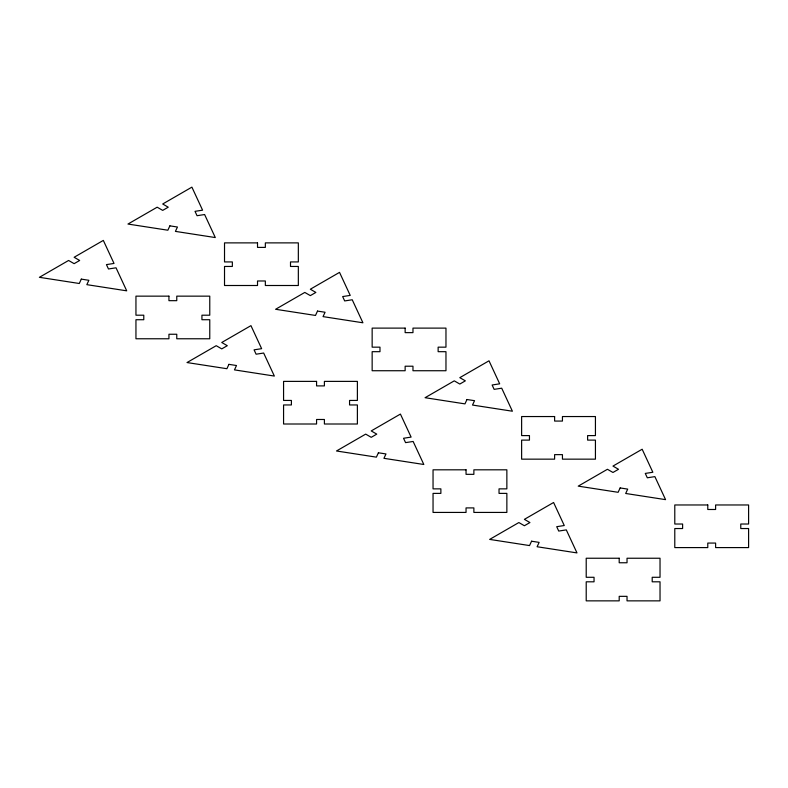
<?xml version="1.0" encoding="UTF-8"?>
<svg xmlns="http://www.w3.org/2000/svg" width="788" height="788" viewBox="0 0 788 788"><rect width="100%" height="100%" fill="white"/><g stroke="black" fill="none" stroke-linecap="round" stroke-linejoin="round"><path stroke-width="1.18" d="M81.302 279.119L79.283 283.493L39.4 277.317L68.595 260.464L74.131 263.665L79.667 260.464L74.131 257.272L103.327 240.409L114.014 263.438L106.449 264.61L108.478 268.974L116.033 267.802L126.72 290.831L86.838 284.655L88.867 280.292L81.302 279.119M169.883 225.851L167.854 230.214L127.971 224.048L157.167 207.195L162.702 210.386L168.238 207.195L162.702 203.993L191.898 187.14L202.585 210.169L195.02 211.342L197.049 215.705L204.614 214.533L215.301 237.562L175.419 231.386L177.448 227.023L169.883 225.851M228.934 364.351L226.905 368.715L187.022 362.549L216.217 345.696L221.753 348.887L227.289 345.696L221.753 342.494L250.948 325.641L261.636 348.67L254.071 349.842L256.1 354.206L263.665 353.034L274.352 376.063L234.469 369.887L236.498 365.524L228.934 364.351M317.505 311.083L315.486 315.446L275.603 309.28L304.798 292.427L310.334 295.618L315.87 292.427L310.334 289.226L339.529 272.372L350.217 295.401L342.652 296.564L344.681 300.937L352.236 299.765L362.923 322.784L323.041 316.618L325.07 312.255L317.505 311.083M378.407 452.785L376.378 457.148L336.496 450.982L365.691 434.119L371.227 437.32L376.762 434.119L371.227 430.928L400.422 414.074L411.109 437.094L403.545 438.266L405.574 442.629L413.139 441.467L423.826 464.487L383.943 458.32L385.972 453.947L378.407 452.785M466.979 399.516L464.959 403.88L425.077 397.704L454.272 380.85L459.808 384.051L465.344 380.85L459.808 377.659L489.003 360.805L499.681 383.825L492.126 384.997L494.145 389.361L501.71 388.189L512.397 411.218L472.514 405.052L474.543 400.678L466.979 399.516M531.565 541.208L529.546 545.572L489.663 539.406L518.859 522.552L524.394 525.744L529.93 522.552L524.394 519.351L553.59 502.498L564.267 525.527L556.712 526.689L558.731 531.063L566.296 529.891L576.983 552.91L537.101 546.744L539.13 542.38L531.565 541.208M620.146 487.939L618.117 492.303L578.234 486.137L607.43 469.284L612.965 472.475L618.501 469.284L612.965 466.082L642.161 449.229L652.848 472.258L645.283 473.421L647.312 477.794L654.877 476.622L665.565 499.641L625.682 493.475L627.711 489.112L620.146 487.939M257.518 242.881L224.521 242.881L224.521 261.931L232.352 261.931L232.352 266.452L224.521 266.452L224.521 285.502L257.518 285.502L257.518 280.981L265.349 280.981L265.349 285.502L298.337 285.502L298.337 266.452L290.506 266.452L290.506 261.931L298.337 261.931L298.337 242.881L265.349 242.881L265.349 247.402L257.518 247.402L257.518 242.881M168.937 296.15L135.95 296.15L135.95 315.2L143.78 315.2L143.78 319.721L135.95 319.721L135.95 338.771L168.937 338.771L168.937 334.25L176.768 334.25L176.768 338.771L209.766 338.771L209.766 319.721L201.935 319.721L201.935 315.2L209.766 315.2L209.766 296.15L176.768 296.15L176.768 300.671L168.937 300.671L168.937 296.15M405.14 328.113L372.153 328.113L372.153 347.163L379.983 347.163L379.983 351.684L372.153 351.684L372.153 370.734L405.14 370.734L405.14 366.213L412.971 366.213L412.971 370.734L445.969 370.734L445.969 351.684L438.138 351.684L438.138 347.163L445.969 347.163L445.969 328.113L412.971 328.113L412.971 332.635L405.14 332.635L405.14 328.113M316.569 381.382L283.572 381.382L283.572 400.432L291.402 400.432L291.402 404.953L283.572 404.953L283.572 424.003L316.569 424.003L316.569 419.482L324.4 419.482L324.4 424.003L357.388 424.003L357.388 404.953L349.557 404.953L349.557 400.432L357.388 400.432L357.388 381.382L324.4 381.382L324.4 385.903L316.569 385.903L316.569 381.382M554.614 416.547L521.626 416.547L521.626 435.597L529.457 435.597L529.457 440.108L521.626 440.108L521.626 459.158L554.614 459.158L554.614 454.637L562.445 454.637L562.445 459.158L595.433 459.158L595.433 440.108L587.612 440.108L587.612 435.597L595.433 435.597L595.433 416.547L562.445 416.547L562.445 421.068L554.614 421.068L554.614 416.547M466.043 469.815L433.045 469.815L433.045 488.865L440.876 488.865L440.876 493.386L433.045 493.386L433.045 512.427L466.043 512.427L466.043 507.905L473.874 507.905L473.874 512.427L506.861 512.427L506.861 493.386L499.031 493.386L499.031 488.865L506.861 488.865L506.861 469.815L473.874 469.815L473.874 474.337L466.043 474.337L466.043 469.815M707.782 504.97L674.784 504.97L674.784 524.02L682.615 524.02L682.615 528.541L674.784 528.541L674.784 547.591L707.782 547.591L707.782 543.07L715.612 543.07L715.612 547.591L748.6 547.591L748.6 528.541L740.769 528.541L740.769 524.02L748.6 524.02L748.6 504.97L715.612 504.97L715.612 509.491L707.782 509.491L707.782 504.97M619.201 558.239L586.213 558.239L586.213 577.289L594.044 577.289L594.044 581.81L586.213 581.81L586.213 600.86L619.201 600.86L619.201 596.339L627.031 596.339L627.031 600.86L660.029 600.86L660.029 581.81L652.198 581.81L652.198 577.289L660.029 577.289L660.029 558.239L627.031 558.239L627.031 562.76L619.201 562.76L619.201 558.239"/></g></svg>
